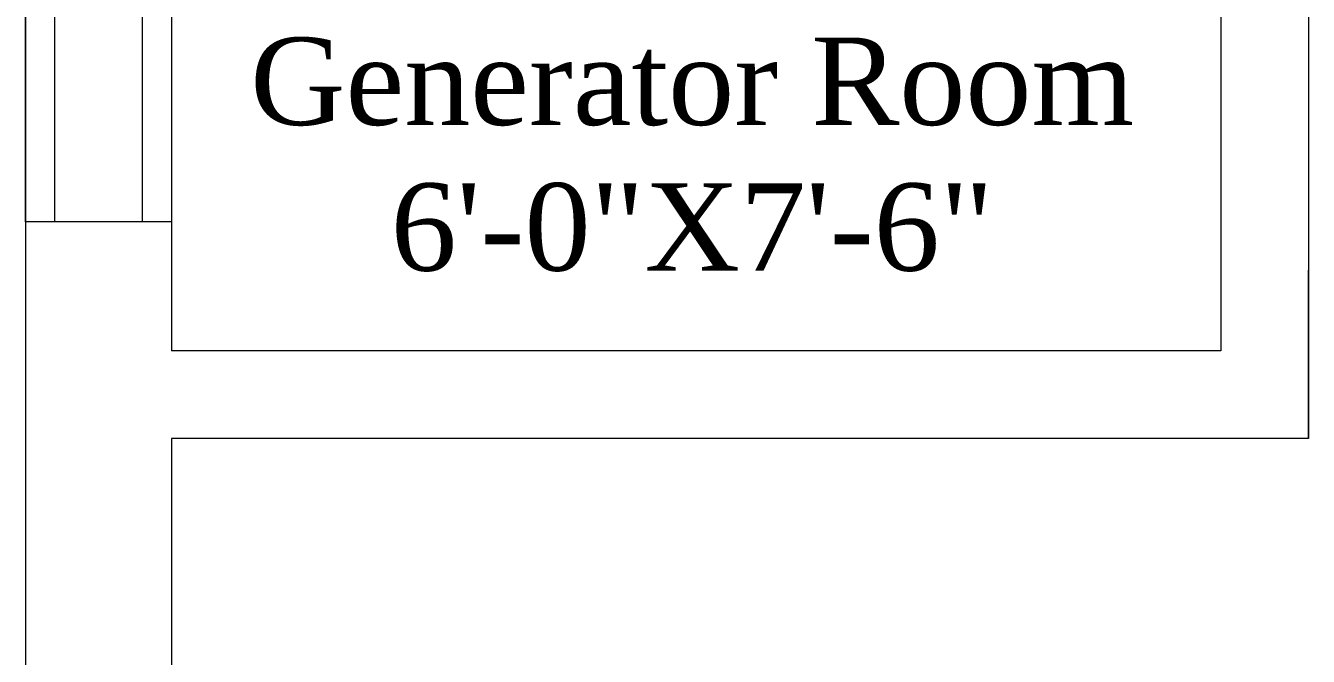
# Model space of a CAD drawing. Header units: inches. Extents: x -5775 to 2930, y 591 to 3437.
# Drawn here: x -5616.4 to -5528.4, y 2817.2 to 2860.4 of the extents above; entities that cross this region are included whole.
import ezdxf

# ---------------------------------------------------------------- set-up
doc = ezdxf.new("R2010")
doc.units = ezdxf.units.IN
doc.header["$LTSCALE"] = 20
doc.header["$MEASUREMENT"] = 0
doc.layers.get('0').update_dxf_attribs({"lineweight": 5})
doc.layers.add('Text', color=250, linetype='Continuous')
doc.layers.add('Window', color=32, linetype='Continuous', lineweight=5)
doc.styles.get("Standard").update_dxf_attribs({"font": 'times.ttf', "height": 6})

# ---------------------------------------------------------------- blocks, each defined once
blk = doc.blocks.new('Window1')
at = {"layer": 'Window'}
for p, q in [((36, 10), (-36, 10)), ((-36, 10), (-36, 0)), ((36, 0), (36, 10)), ((36, 8), (-36, 8)), ((0, 2), (0, 8)), ((-36, 2), (36, 2)), ((-36, 0), (36, 0))]:
    blk.add_line(p, q, dxfattribs=at)

msp = doc.modelspace()

# ---------------------------------------------------------------- linework, layer by layer
for p, q in [((-5616.361, 3098.678), (-5616.361, 2348.12)), ((-5606.361, 2928.12), (-5606.361, 2838.12)), ((-5534.361, 2895.324), (-5534.361, 2838.12)), ((-5528.361, 2895.324), (-5528.361, 2832.12)), ((-5528.361, 2832.12), (-5528.361, 2843.654)), ((-5534.361, 2838.12), (-5606.361, 2838.12)), ((-5606.361, 2832.12), (-5606.361, 2772.12)), ((-5528.361, 2832.12), (-5606.361, 2832.12))]:
    msp.add_line(p, q)

# ---------------------------------------------------------------- block references
at = {"xscale": -0.8000000000001819, "rotation": 270}
msp.add_blockref('Window1', (-5616.361, 2875.789), dxfattribs=at)

# ---------------------------------------------------------------- texts
at = {"layer": 'Text', "insert": (-5570.632, 2859.633), "char_height": 6, "width": 65.52615, "attachment_point": 2}
msp.add_mtext('Generator Room\\P6\'-0"X7\'-6"', dxfattribs=at)

doc.saveas('drawing.dxf')
